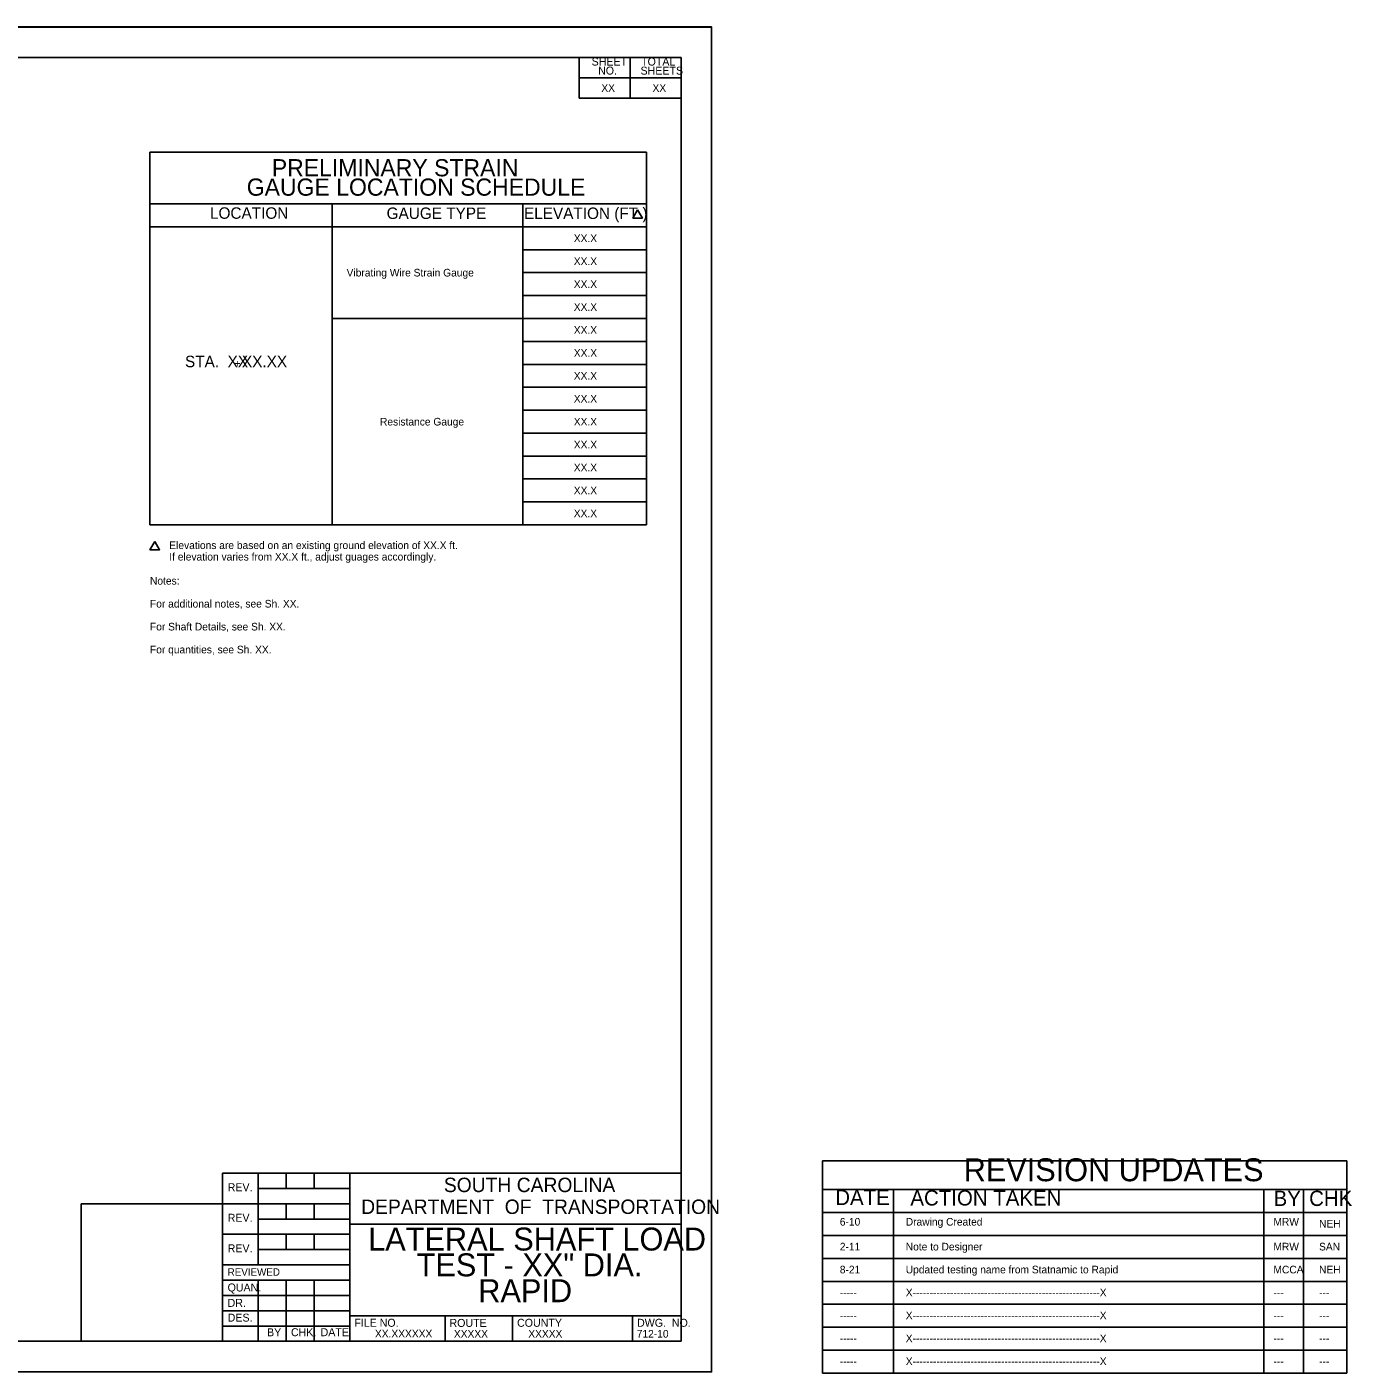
# Model space of a CAD drawing. Extents: x 26 to 150, y 7 to 65.
# Drawn here: x 91.8 to 149.6, y 6.6 to 65.3 of the extents above; entities that cross this region are included whole.
import ezdxf

# ---------------------------------------------------------------- set-up
doc = ezdxf.new("R2010")
doc.units = 0
for name, color, linetype in [('BR_AUTO DIMENSION', 7, 'Continuous'), ('BR_BORDER LINES', 7, 'Continuous'), ('BR_TABLE LINES', 7, 'Continuous'), ('BR_TEXT', 7, 'Continuous'), ('RD_SHT_IplotShp', 7, 'Continuous')]:
    doc.layers.add(name, color=color, linetype=linetype)

msp = doc.modelspace()

# ---------------------------------------------------------------- linework, layer by layer
at = {"layer": 'BR_AUTO DIMENSION'}
for points in [[(118.451, 57.303), (118.659, 56.944), (118.243, 56.944)], [(97.39, 42.839), (97.598, 42.479), (97.182, 42.479)]]:
    msp.add_lwpolyline(points, close=True, dxfattribs=at)
at = {"layer": 'BR_BORDER LINES'}
for p, q in [((25.678, 65.284), (121.678, 65.284)), ((120.345, 63.947), (30.567, 63.947)), ((115.901, 62.169), (115.901, 63.947)), ((118.122, 63.947), (118.122, 63.947)), ((118.123, 62.169), (118.123, 63.947)), ((119.231, 63.947), (119.231, 63.947)), ((120.345, 7.946), (120.345, 63.947)), ((115.901, 63.068), (120.345, 63.068)), ((120.345, 62.169), (115.901, 62.169)), ((120.345, 60.842), (120.345, 62.169)), ((120.345, 42.045), (120.345, 60.842)), ((100.345, 7.946), (100.345, 15.28)), ((100.345, 15.28), (120.345, 15.28)), ((101.901, 15.28), (101.901, 11.28)), ((103.123, 14.613), (103.123, 15.28)), ((104.345, 14.613), (104.345, 15.28)), ((105.901, 7.946), (105.901, 15.28)), ((149.383, 15.823), (126.509, 15.823)), ((126.509, 15.823), (126.509, 6.56)), ((149.383, 6.56), (149.383, 15.823)), ((101.901, 14.613), (105.901, 14.613)), ((126.509, 14.561), (149.383, 14.561)), ((129.61, 14.561), (129.61, 6.56)), ((145.765, 6.56), (145.765, 14.561)), ((147.488, 14.561), (147.488, 6.56)), ((94.178, 13.946), (100.345, 13.946)), ((94.178, 7.946), (94.178, 13.946)), ((100.345, 13.946), (105.901, 13.946)), ((103.123, 13.28), (103.123, 13.946)), ((104.345, 13.28), (104.345, 13.946)), ((126.509, 13.561), (149.383, 13.561)), ((101.901, 13.28), (105.901, 13.28)), ((105.901, 13.058), (120.345, 13.058)), ((105.901, 13.058), (105.901, 13.058)), ((120.345, 13.058), (120.345, 13.058)), ((100.345, 12.613), (105.901, 12.613)), ((103.123, 11.946), (103.123, 12.613)), ((104.345, 11.946), (104.345, 12.613)), ((149.383, 12.561), (126.509, 12.561)), ((101.901, 11.946), (105.901, 11.946)), ((100.345, 11.28), (105.901, 11.28)), ((126.509, 11.56), (149.383, 11.56)), ((100.345, 10.613), (105.901, 10.613)), ((101.901, 10.613), (101.901, 7.946)), ((103.123, 10.613), (103.123, 7.946)), ((104.345, 10.613), (104.345, 7.946)), ((149.383, 10.56), (126.509, 10.56)), ((100.345, 9.946), (105.901, 9.946)), ((126.509, 9.56), (149.383, 9.56)), ((100.345, 9.28), (105.901, 9.28)), ((105.901, 9.058), (120.345, 9.058)), ((110.052, 7.946), (110.052, 9.058)), ((112.998, 7.946), (112.998, 9.058)), ((118.224, 7.946), (118.224, 9.058)), ((100.345, 8.613), (105.901, 8.613)), ((149.383, 8.56), (126.509, 8.56)), ((30.567, 7.946), (120.345, 7.946)), ((126.509, 7.56), (149.383, 7.56)), ((25.678, 6.617), (121.678, 6.617)), ((149.383, 6.56), (126.509, 6.56))]:
    msp.add_line(p, q, dxfattribs=at)
at = {"layer": 'BR_TABLE LINES'}
for p, q in [((97.182, 59.814), (118.843, 59.814)), ((97.182, 43.564), (97.182, 59.814)), ((118.843, 59.814), (118.843, 43.564)), ((97.182, 57.564), (118.843, 57.564)), ((105.129, 43.564), (105.129, 57.564)), ((113.451, 43.564), (113.451, 57.564)), ((97.182, 56.564), (118.843, 56.564)), ((113.451, 55.564), (118.84, 55.564)), ((113.451, 54.564), (118.84, 54.564)), ((113.451, 53.564), (118.84, 53.564)), ((105.129, 52.564), (118.843, 52.564)), ((113.451, 51.564), (118.84, 51.564)), ((113.451, 50.564), (118.84, 50.564)), ((113.451, 49.564), (118.84, 49.564)), ((113.451, 48.564), (118.84, 48.564)), ((113.451, 47.564), (118.84, 47.564)), ((113.451, 46.564), (118.84, 46.564)), ((113.451, 45.564), (118.84, 45.564)), ((113.451, 44.564), (118.84, 44.564)), ((118.843, 43.564), (97.182, 43.564))]:
    msp.add_line(p, q, dxfattribs=at)
at = {"layer": 'RD_SHT_IplotShp'}
msp.add_lwpolyline([(25.678, 65.28), (121.678, 65.28), (121.678, 6.613), (25.678, 6.613)], close=True, dxfattribs=at)

# ---------------------------------------------------------------- texts
at = {"layer": 'BR_TEXT'}
for s, height, p in [('SHEET', 0.3467, (116.444, 63.599)), ('NO.', 0.3467, (116.728, 63.206)), ('SHEETS', 0.3467, (118.578, 63.204)), ('TOTAL', 0.3467, (118.602, 63.598)), ('XX', 0.3333, (116.868, 62.451)), ('XX', 0.3333, (119.1, 62.451)), ('PRELIMINARY STRAIN ', 0.75, (102.496, 58.765)), ('GAUGE LOCATION SCHEDULE', 0.75, (101.403, 57.921)), ('LOCATION', 0.5, (99.799, 56.914)), ('GAUGE TYPE', 0.5, (107.503, 56.906)), ('ELEVATION (FT.)', 0.5, (113.495, 56.905)), ('XX.X', 0.3333, (115.667, 55.897)), ('XX.X', 0.3333, (115.667, 54.897)), ('Vibrating Wire Strain Gauge', 0.33333, (105.759, 54.397)), ('XX.X', 0.3333, (115.667, 53.897)), ('XX.X', 0.3333, (115.667, 52.897)), ('XX.X', 0.3333, (115.667, 51.897)), ('XX.X', 0.3333, (115.667, 50.897)), ('STA.  XX', 0.5, (98.709, 50.439)), ('+', 0.33, (100.866, 50.439)), ('XX.XX', 0.5, (101.194, 50.439)), ('XX.X', 0.3333, (115.667, 49.897)), ('XX.X', 0.3333, (115.667, 48.897)), ('Resistance Gauge', 0.33333, (107.214, 47.896)), ('XX.X', 0.3333, (115.667, 47.897)), ('XX.X', 0.3333, (115.667, 46.897)), ('XX.X', 0.3333, (115.667, 45.897)), ('XX.X', 0.3333, (115.667, 44.897)), ('XX.X', 0.3333, (115.667, 43.897)), ('Elevations are based on an existing ground elevation of XX.X ft.', 0.33333, (98.023, 42.506)), ('If elevation varies from XX.X ft., adjust guages accordingly.', 0.33333, (98.023, 42.006)), ('Notes:', 0.3333, (97.182, 40.955)), ('For additional notes, see Sh. XX.', 0.33333, (97.182, 39.955)), ('For Shaft Details, see Sh. XX.', 0.33333, (97.182, 38.955)), ('For quantities, see Sh. XX.', 0.33333, (97.182, 37.955)), ('REVISION UPDATES', 1, (132.673, 14.928)), ('REV.', 0.3467, (100.571, 14.494)), ('SOUTH CAROLINA', 0.62894, (110, 14.454)), ('DEPARTMENT  OF  TRANSPORTATION', 0.62894, (106.393, 13.501)), ('DATE', 0.6667, (127.071, 13.89)), ('ACTION TAKEN', 0.66667, (130.347, 13.87)), ('BY', 0.6667, (146.19, 13.85)), ('CHK', 0.6667, (147.74, 13.85)), ('REV.', 0.3467, (100.571, 13.161)), ('LATERAL SHAFT LOAD', 1.0016, (106.698, 11.906)), ('6-10', 0.3333, (127.27, 12.993)), ('Drawing Created', 0.33333, (130.146, 12.993)), ('MRW', 0.3333, (146.182, 12.993)), ('NEH', 0.3333, (148.174, 12.909)), ('REV.', 0.3467, (100.571, 11.828)), ('TEST - XX" DIA.', 1.0016, (108.811, 10.779)), ('2-11', 0.3333, (127.27, 11.909)), ('Note to Designer', 0.33333, (130.146, 11.909)), ('MRW', 0.3333, (146.182, 11.909)), ('SAN', 0.3333, (148.174, 11.909)), ('8-21', 0.3333, (127.27, 10.909)), ('Updated testing name from Statnamic to Rapid', 0.33333, (130.146, 10.909)), ('MCCA', 0.3333, (146.182, 10.909)), ('NEH', 0.3333, (148.174, 10.909)), ('REVIEWED', 0.32, (100.569, 10.809)), ('RAPID', 1.0016, (111.501, 9.653)), ('QUAN.', 0.3467, (100.567, 10.12)), ('-----', 0.3333, (127.27, 9.908)), ('X-------------------------------------------------------X', 0.33333, (130.146, 9.908)), ('---', 0.3333, (146.182, 9.908)), ('---', 0.3333, (148.174, 9.908)), ('DR.', 0.3467, (100.568, 9.449)), ('DES.', 0.3467, (100.571, 8.806)), ('FILE NO.', 0.3467, (106.094, 8.58)), ('ROUTE', 0.3467, (110.245, 8.575)), ('COUNTY', 0.3467, (113.193, 8.58)), ('DWG.  NO.', 0.3467, (118.426, 8.58)), ('-----', 0.3333, (127.27, 8.908)), ('X-------------------------------------------------------X', 0.33333, (130.146, 8.908)), ('---', 0.3333, (146.182, 8.908)), ('---', 0.3333, (148.174, 8.908)), ('BY', 0.3467, (102.288, 8.165)), ('CHK.', 0.3467, (103.33, 8.169)), ('DATE', 0.3467, (104.624, 8.169)), ('XX.XXXXXX', 0.3333, (106.993, 8.115)), ('XXXXX', 0.3333, (110.438, 8.107)), ('XXXXX', 0.3333, (113.682, 8.107)), ('712-10', 0.3333, (118.413, 8.107)), ('X-------------------------------------------------------X', 0.33333, (130.146, 7.908)), ('-----', 0.3333, (127.27, 7.908)), ('---', 0.3333, (146.182, 7.908)), ('---', 0.3333, (148.174, 7.908)), ('-----', 0.3333, (127.27, 6.908)), ('X-------------------------------------------------------X', 0.33333, (130.146, 6.908)), ('---', 0.3333, (146.182, 6.908)), ('---', 0.3333, (148.174, 6.908))]:
    msp.add_text(s, height=height, dxfattribs=at).set_placement(p)

doc.saveas('drawing.dxf')
